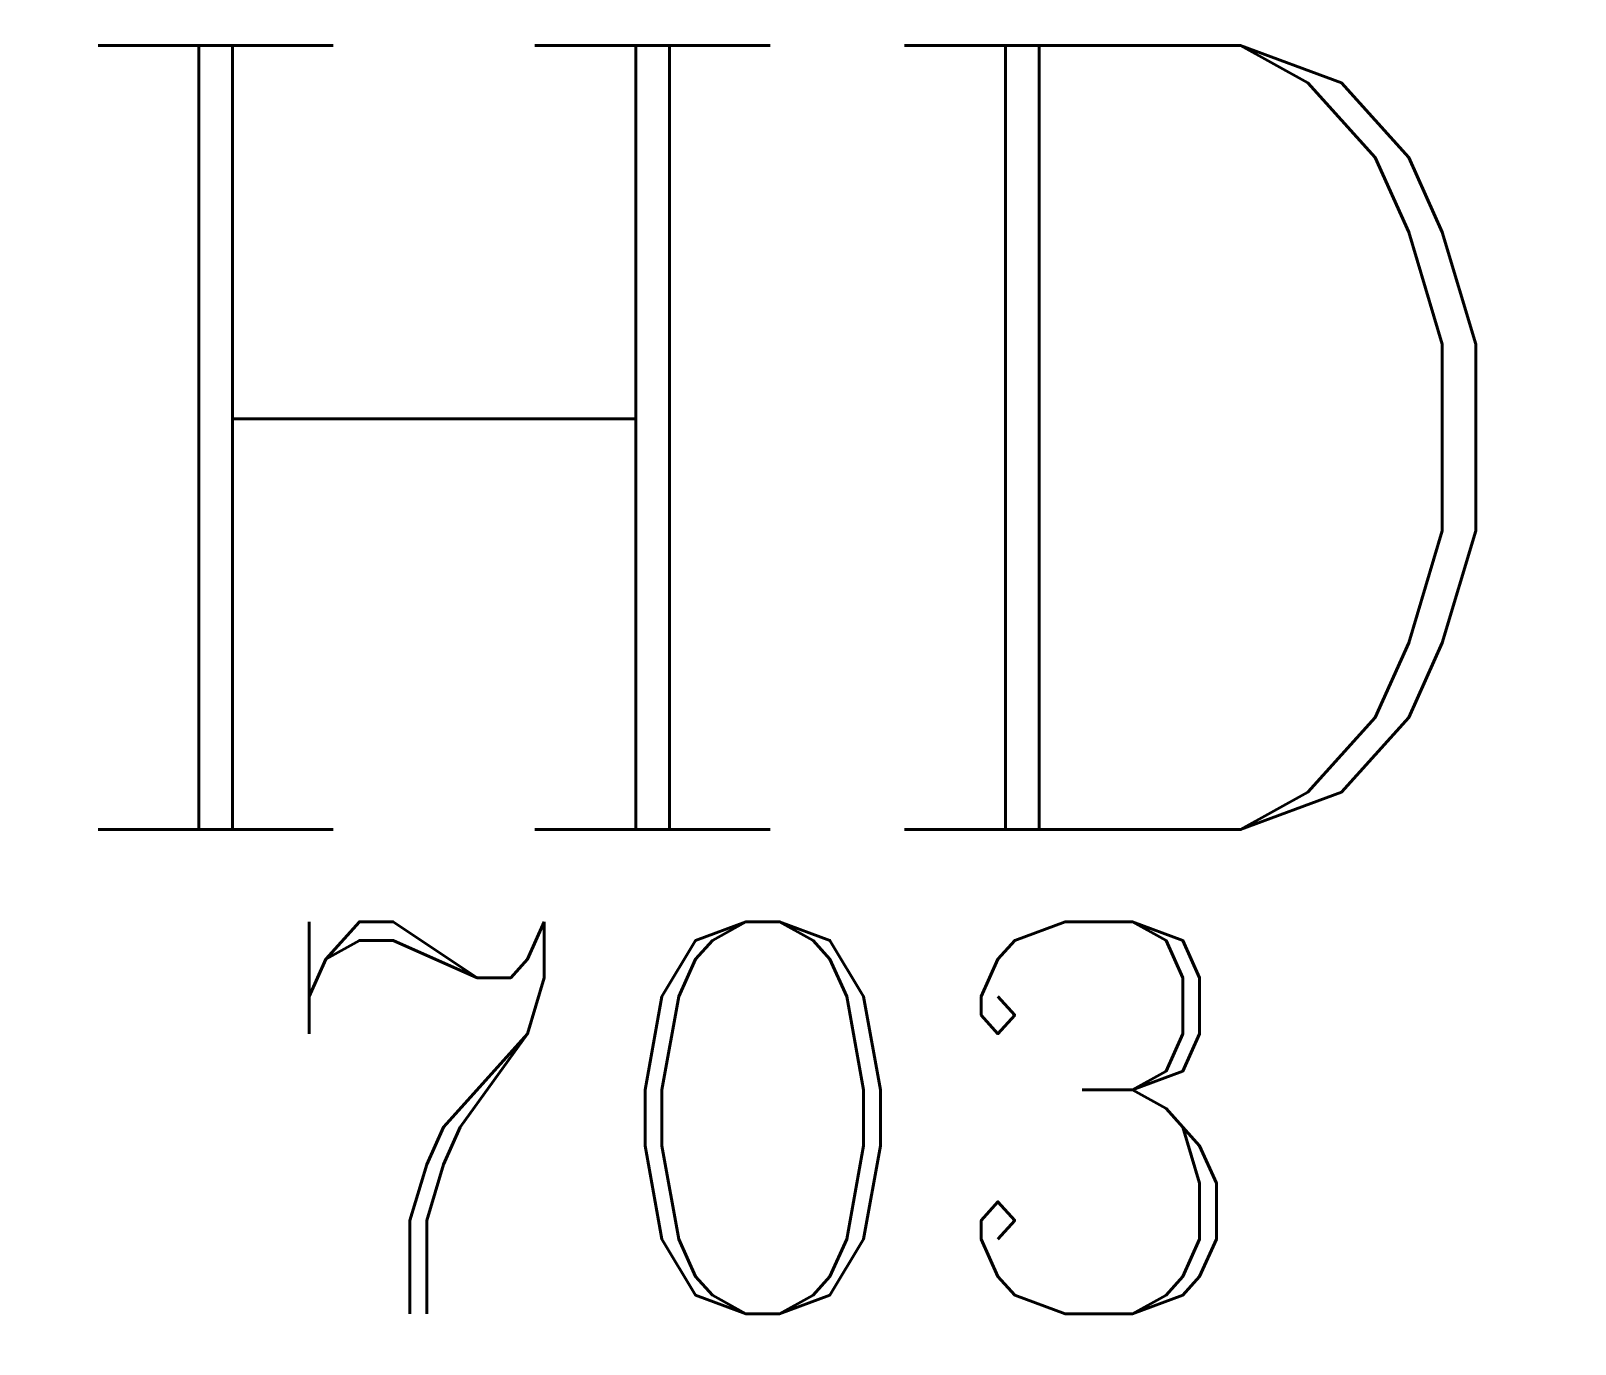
# Model space of a CAD drawing. Header units: inches. Extents: x -19 to 21.1, y -10.8 to 23.4.
import ezdxf

# ---------------------------------------------------------------- set-up
doc = ezdxf.new("R2010")
doc.units = ezdxf.units.IN
doc.header["$LTSCALE"] = 48
doc.header["$MEASUREMENT"] = 0
doc.styles.add('FSL12-1', font='complex.shx')

msp = doc.modelspace()

# ---------------------------------------------------------------- wipeouts: each hides what was drawn before it
msp.add_wipeout([(-19.041, -10.805), (21.135, -10.805), (21.135, 23.366), (-19.041, 23.366)])

# ---------------------------------------------------------------- next in the draw order: texts
at = {"linetype": 'Continuous', "style": 'FSL12-1'}
for s, insert, char_height, width, attachment_point in [('HD', (-19.041, 22.984), 20.4, 142.8, 1), ('HD', (-19.041, 22.984), 20.4, 142.8, 1), ('703', (0, -4.913), 10.2, 90.84375, 5)]:
    msp.add_mtext(s, dxfattribs=dict(at, insert=insert, char_height=char_height, width=width, attachment_point=attachment_point))

doc.saveas('drawing.dxf')
